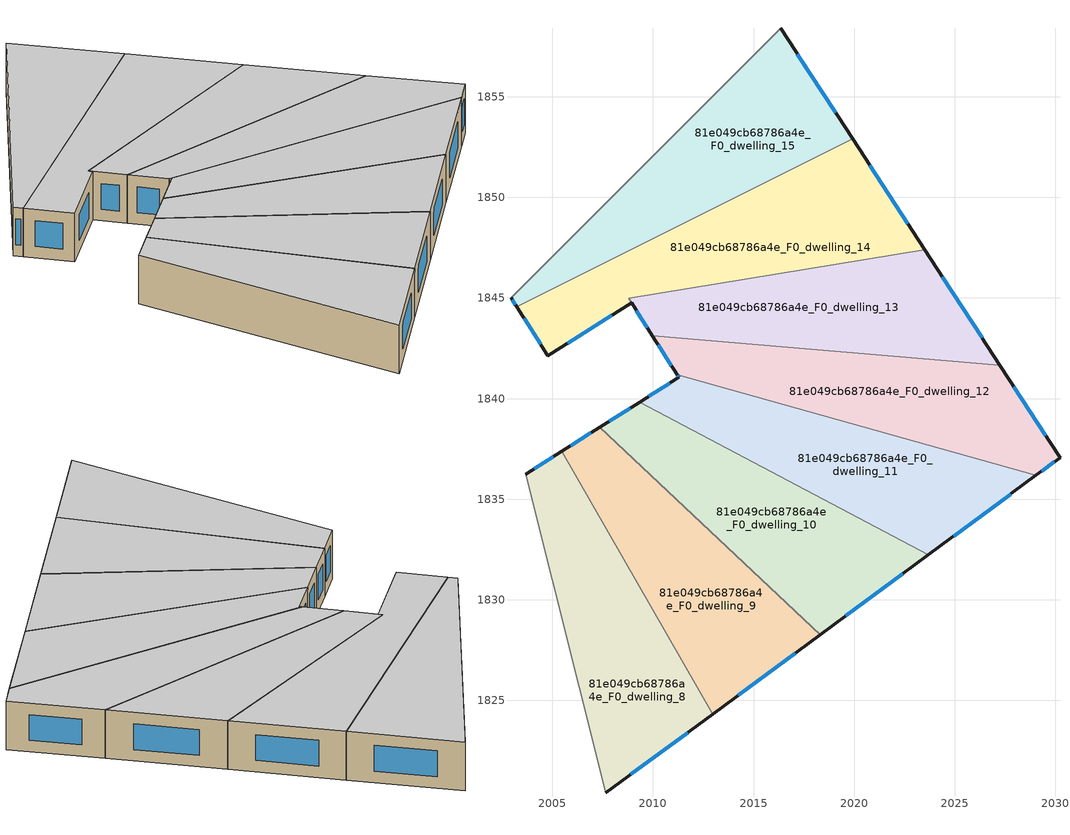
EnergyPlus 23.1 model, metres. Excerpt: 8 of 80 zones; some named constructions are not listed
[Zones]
81e049cb68786a4e_F0_dwelling_10
 floor ground (EU_floor_Construction): 2023.69,1832.23 2018.32,1828.27 2007.35,1838.58 2009.34,1839.83 z0
 wall outside (EU_wall_Construction): 2009.34,1839.83 2007.35,1838.58 / 2018.32,1828.27 2023.69,1832.23 z0:3
 wall to 81e049cb68786a4e_F0_dwelling_11 (EU_wall_Construction): 2023.69,1832.23 2009.34,1839.83 z0:3
 wall to 81e049cb68786a4e_F0_dwelling_9 (EU_wall_Construction): 2007.35,1838.58 2018.32,1828.27 z0:3
 window (EU_Window_Construction): 2008.87,1839.53 2007.82,1838.87 / 2019.58,1829.2 2022.42,1831.3 z0.7:2.3
 ceiling to 81e049cb68786a4e_F1_dwelling_10 (EU_floor_Construction): 2023.69,1832.23 2009.34,1839.83 2007.35,1838.58 2018.32,1828.27 z3
81e049cb68786a4e_F0_dwelling_11
 floor ground (EU_floor_Construction): 2029.04,1836.18 2023.69,1832.23 2009.34,1839.83 2011.29,1841.06 2011.21,1841.18 z0
 wall outside (EU_wall_Construction): 2011.21,1841.18 2011.29,1841.06 2009.34,1839.83 / 2023.69,1832.23 2029.04,1836.18 z0:3
 wall to 81e049cb68786a4e_F0_dwelling_12 (EU_wall_Construction): 2029.04,1836.18 2011.21,1841.18 z0:3
 window (EU_Window_Construction): 2010.83,1840.77 2009.79,1840.12 / 2011.23,1841.15 2011.27,1841.09 / 2024.94,1833.16 2027.78,1835.25 z0.7:2.3
 ceiling to 81e049cb68786a4e_F1_dwelling_11 (EU_floor_Construction): 2029.04,1836.18 2011.21,1841.18 2011.29,1841.06 2009.34,1839.83 2023.69,1832.23 z3
81e049cb68786a4e_F0_dwelling_12
 floor ground (EU_floor_Construction): 2027.23,1841.67 2030.23,1837.07 2029.04,1836.18 2011.21,1841.18 2009.97,1843.14 z0
 wall outside (EU_wall_Construction): 2009.97,1843.14 2011.21,1841.18 / 2029.04,1836.18 2030.23,1837.07 2027.23,1841.67 z0:3
 wall to 81e049cb68786a4e_F0_dwelling_13 (EU_wall_Construction): 2027.23,1841.67 2009.97,1843.14 z0:3
 window (EU_Window_Construction): 2010.26,1842.68 2010.92,1841.64 / 2029.53,1838.15 2027.94,1840.59 / 2029.32,1836.39 2029.95,1836.86 z0.7:2.3
 ceiling to 81e049cb68786a4e_F1_dwelling_12 (EU_floor_Construction): 2030.23,1837.07 2027.23,1841.67 2009.97,1843.14 2011.21,1841.18 2029.04,1836.18 z3
81e049cb68786a4e_F0_dwelling_13
 floor ground (EU_floor_Construction): 2023.52,1847.39 2027.23,1841.67 2009.97,1843.14 2008.79,1844.98 z0
 wall outside (EU_wall_Construction): 2027.23,1841.67 2023.52,1847.39 / 2008.94,1844.75 2009.97,1843.14 z0:3
 wall to 81e049cb68786a4e_F0_dwelling_14 (EU_wall_Construction): 2008.79,1844.98 2008.94,1844.75 / 2023.52,1847.39 2008.8,1844.98 z0:3
 window (EU_Window_Construction): 2026.36,1843.01 2024.39,1846.04 / 2009.18,1844.37 2009.73,1843.52 z0.7:2.3
 ceiling to 81e049cb68786a4e_F1_dwelling_13 (EU_floor_Construction): 2027.23,1841.67 2023.52,1847.39 2008.79,1844.98 2009.97,1843.14 z3
81e049cb68786a4e_F0_dwelling_14
 floor ground (EU_floor_Construction): 2019.93,1852.9 2023.52,1847.39 2008.79,1844.98 2008.94,1844.75 2004.78,1842.13 2003.23,1844.57 z0
 wall outside (EU_wall_Construction): 2023.52,1847.39 2019.93,1852.9 / 2003.23,1844.57 2004.78,1842.13 2008.94,1844.75 z0:3
 wall to 81e049cb68786a4e_F0_dwelling_15 (EU_wall_Construction): 2019.93,1852.9 2003.23,1844.57 z0:3
 window (EU_Window_Construction): 2022.67,1848.68 2020.77,1851.61 / 2005.76,1842.75 2007.96,1844.14 / 2003.6,1844 2004.42,1842.71 z0.7:2.3
 ceiling to 81e049cb68786a4e_F1_dwelling_14 (EU_floor_Construction): 2023.52,1847.39 2019.93,1852.9 2003.23,1844.57 2004.78,1842.13 2008.94,1844.75 2008.79,1844.98 z3
81e049cb68786a4e_F0_dwelling_15
 floor ground (EU_floor_Construction): 2016.34,1858.42 2019.93,1852.9 2003.23,1844.57 2002.95,1845.02 z0
 wall outside (EU_wall_Construction): 2002.95,1845.02 2003.23,1844.57 / 2019.93,1852.9 2016.34,1858.42 z0:3
 wall to 81e049cb68786a4e_F0_dwelling_0 (EU_wall_Construction): 2016.34,1858.42 2002.95,1845.02 z0:3
 window (EU_Window_Construction): 2003.01,1844.91 2003.17,1844.67 / 2019.09,1854.2 2017.18,1857.12 z0.7:2.3
 ceiling to 81e049cb68786a4e_F1_dwelling_15 (EU_floor_Construction): 2019.93,1852.9 2016.34,1858.42 2002.95,1845.02 2003.23,1844.57 z3
81e049cb68786a4e_F0_dwelling_8
 floor ground (EU_floor_Construction): 2005.47,1837.38 2012.97,1824.32 2007.66,1820.4 2003.67,1836.25 z0
 wall outside (EU_wall_Construction): 2005.47,1837.38 2003.67,1836.25 / 2007.66,1820.4 2012.97,1824.32 z0:3
 wall to 81e049cb68786a4e_F0_dwelling_9 (EU_wall_Construction): 2012.97,1824.32 2005.47,1837.38 z0:3
 wall to 81e049cb68786a4e_F0_dwelling_7 (EU_wall_Construction): 2003.67,1836.25 2007.66,1820.4 z0:3
 window (EU_Window_Construction): 2005.04,1837.12 2004.09,1836.52 / 2008.91,1821.32 2011.73,1823.4 z0.7:2.3
 ceiling to 81e049cb68786a4e_F1_dwelling_8 (EU_floor_Construction): 2012.97,1824.32 2005.47,1837.38 2003.67,1836.25 2007.66,1820.4 z3
81e049cb68786a4e_F0_dwelling_9
 floor ground (EU_floor_Construction): 2018.32,1828.27 2012.97,1824.32 2005.47,1837.38 2007.35,1838.58 z0
 wall outside (EU_wall_Construction): 2007.35,1838.58 2005.47,1837.38 / 2012.97,1824.32 2018.32,1828.27 z0:3
 window (EU_Window_Construction): 2006.91,1838.3 2005.91,1837.66 / 2014.23,1825.25 2017.06,1827.34 z0.7:2.3
 ceiling to 81e049cb68786a4e_F1_dwelling_9 (EU_floor_Construction): 2018.32,1828.27 2007.35,1838.58 2005.47,1837.38 2012.97,1824.32 z3
[SCHEDULE:FILE] Column Number=1; Rows to Skip at Top=0; Number of Hours of Data=8760; Column Separator=Comma; Interpolate to Timestep=No; Minutes per Item=60; Adjust Schedule for Daylight Savings=Yes
Name | File
EU_Step8_GainSchedule_81e049cb68786a4e_F1_dwelling_8_f000 | ../../schedules/81e049cb68786a4e/81e049cb68786a4e_F1_dwelling_8_f000_gain.csv
EU_Step8_GainSchedule_81e049cb68786a4e_F1_dwelling_9_f000 | ../../schedules/81e049cb68786a4e/81e049cb68786a4e_F1_dwelling_9_f000_gain.csv
EU_Step8_GainSchedule_81e049cb68786a4e_F1_dwelling_10_f000 | ../../schedules/81e049cb68786a4e/81e049cb68786a4e_F1_dwelling_10_f000_gain.csv
EU_Step8_GainSchedule_81e049cb68786a4e_F1_dwelling_11_f000 | ../../schedules/81e049cb68786a4e/81e049cb68786a4e_F1_dwelling_11_f000_gain.csv
EU_Step8_GainSchedule_81e049cb68786a4e_F1_dwelling_12_f000 | ../../schedules/81e049cb68786a4e/81e049cb68786a4e_F1_dwelling_12_f000_gain.csv
EU_Step8_GainSchedule_81e049cb68786a4e_F1_dwelling_13_f000 | ../../schedules/81e049cb68786a4e/81e049cb68786a4e_F1_dwelling_13_f000_gain.csv
EU_Step8_GainSchedule_81e049cb68786a4e_F1_dwelling_14_f000 | ../../schedules/81e049cb68786a4e/81e049cb68786a4e_F1_dwelling_14_f000_gain.csv
EU_Step8_GainSchedule_81e049cb68786a4e_F1_dwelling_15_f000 | ../../schedules/81e049cb68786a4e/81e049cb68786a4e_F1_dwelling_15_f000_gain.csv
EU_Step8_GainSchedule_81e049cb68786a4e_F3_dwelling_7_f000 | ../../schedules/81e049cb68786a4e/81e049cb68786a4e_F3_dwelling_7_f000_gain.csv
EU_Step8_GainSchedule_81e049cb68786a4e_F3_dwelling_8_f000 | ../../schedules/81e049cb68786a4e/81e049cb68786a4e_F3_dwelling_8_f000_gain.csv
EU_Step8_GainSchedule_81e049cb68786a4e_F3_dwelling_9_f000 | ../../schedules/81e049cb68786a4e/81e049cb68786a4e_F3_dwelling_9_f000_gain.csv
EU_Step8_GainSchedule_81e049cb68786a4e_F3_dwelling_10_f000 | ../../schedules/81e049cb68786a4e/81e049cb68786a4e_F3_dwelling_10_f000_gain.csv
EU_Step8_GainSchedule_81e049cb68786a4e_F3_dwelling_11_f000 | ../../schedules/81e049cb68786a4e/81e049cb68786a4e_F3_dwelling_11_f000_gain.csv
EU_Step8_GainSchedule_81e049cb68786a4e_F3_dwelling_12_f000 | ../../schedules/81e049cb68786a4e/81e049cb68786a4e_F3_dwelling_12_f000_gain.csv
EU_Step8_GainSchedule_81e049cb68786a4e_F3_dwelling_13_f000 | ../../schedules/81e049cb68786a4e/81e049cb68786a4e_F3_dwelling_13_f000_gain.csv
EU_Step8_GainSchedule_81e049cb68786a4e_F3_dwelling_14_f000 | ../../schedules/81e049cb68786a4e/81e049cb68786a4e_F3_dwelling_14_f000_gain.csv
EU_Step8_GainSchedule_81e049cb68786a4e_F3_dwelling_15_f000 | ../../schedules/81e049cb68786a4e/81e049cb68786a4e_F3_dwelling_15_f000_gain.csv
